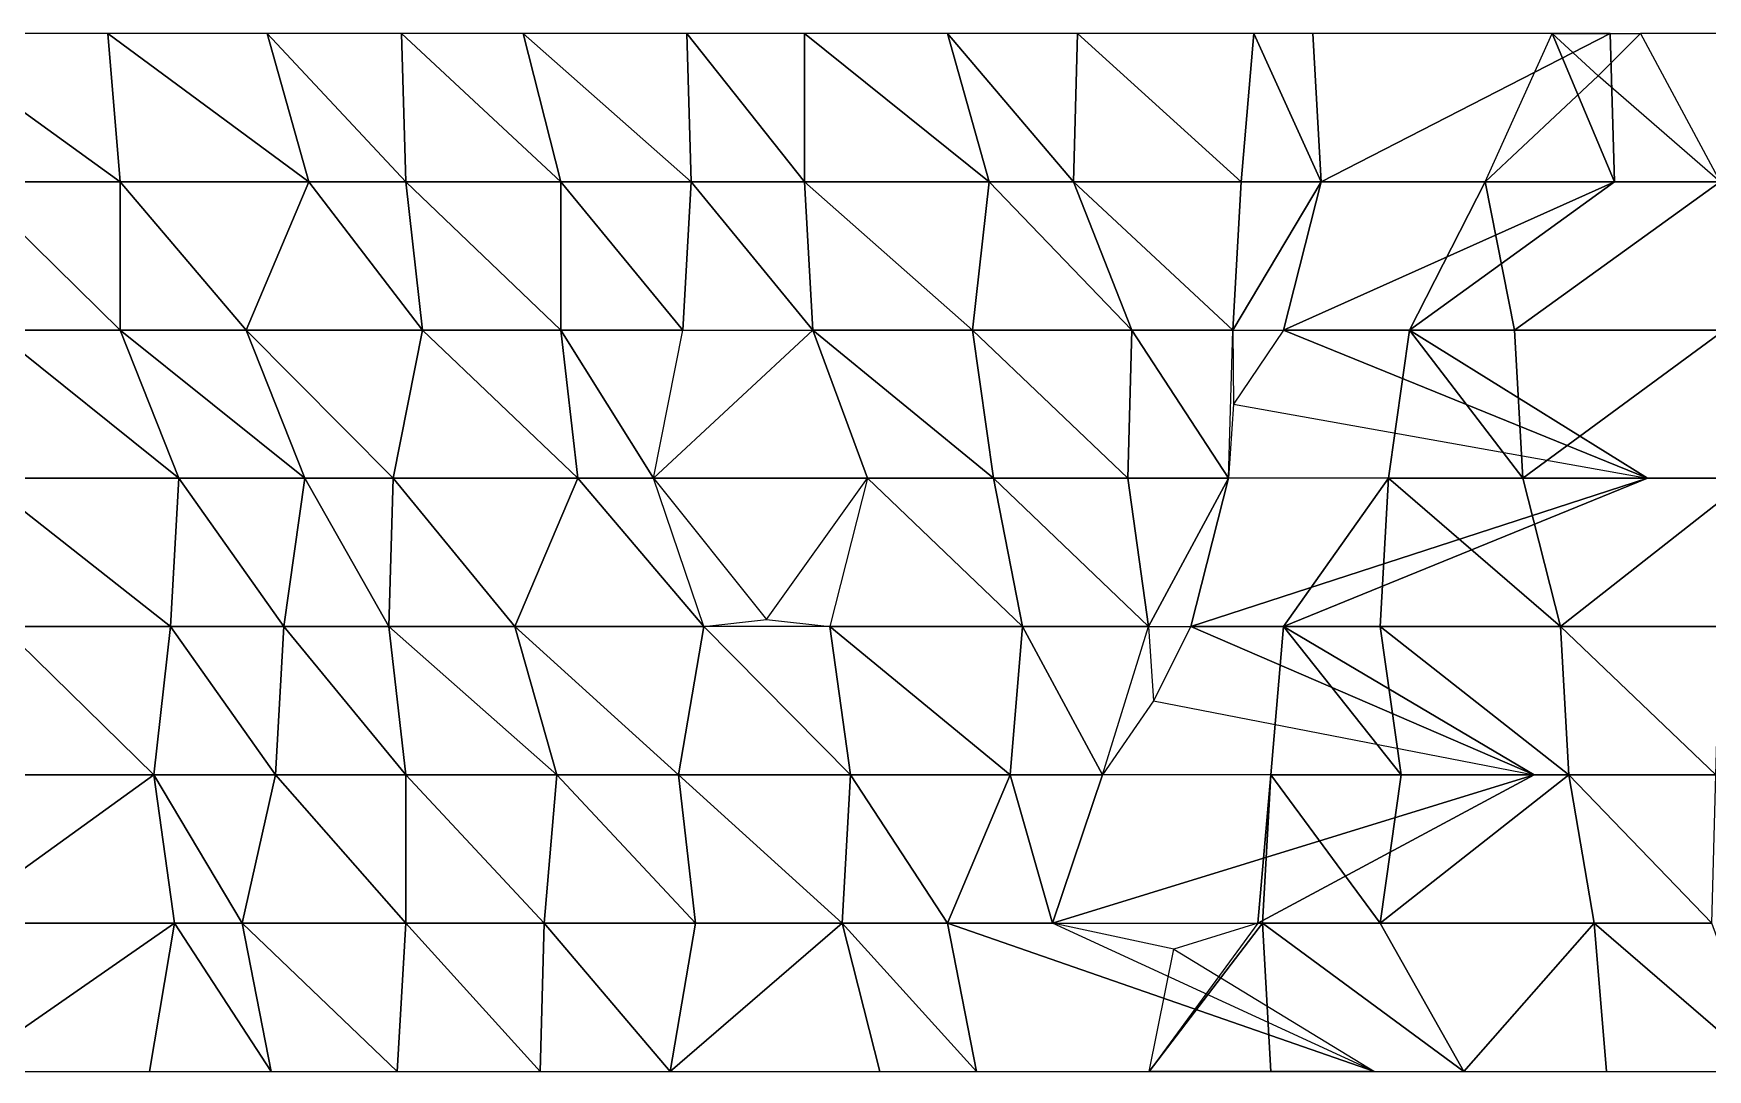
# Model space of a CAD drawing. Header units: metres. Extents: x -317 to 276, y -240 to 234.
# Drawn here: x -106.7 to -39, y 192.1 to 234 of the extents above; entities that cross this region are included whole.
import ezdxf

# ---------------------------------------------------------------- set-up
doc = ezdxf.new("R2010")
doc.units = ezdxf.units.M

msp = doc.modelspace()

# ---------------------------------------------------------------- linework, layer by layer
for points in [[(-111.47073, 234, -497.03613), (-103.159485, 228, -494.33746), (-103.667114, 234, -495.26666), (-103.667015, 234.0001, -495.26657)], [(-111.47073, 234, -497.03613), (-109.27101, 228, -493.00958), (-103.159485, 228, -494.33746), (-103.159386, 228.0001, -494.33737)], [(-103.667114, 234, -495.26666), (-95.52507, 228, -492.87772), (-97.21716, 234, -495.97507), (-97.217064, 234.0001, -495.97498)], [(-103.667114, 234, -495.26666), (-103.159485, 228, -494.33746), (-95.52507, 228, -492.87772), (-95.52497, 228.0001, -492.87762)], [(-97.21716, 234, -495.97507), (-91.613235, 228, -498.23218), (-91.78244, 234, -498.54187), (-91.78234, 234.0001, -498.54178)], [(-97.21716, 234, -495.97507), (-95.52507, 228, -492.87772), (-91.613235, 228, -498.23218), (-91.61314, 228.0001, -498.2321)], [(-91.78244, 234, -498.54187), (-85.33249, 228, -499.2503), (-86.85536, 234, -502.0379), (-86.85526, 234.0001, -502.0378)], [(-91.78244, 234, -498.54187), (-91.613235, 228, -498.23218), (-85.33249, 228, -499.2503), (-85.33239, 228.0001, -499.2502)], [(-86.85536, 234, -502.0379), (-80.067, 228, -502.12686), (-80.236206, 234, -502.43658), (-80.23611, 234.0001, -502.4365)], [(-86.85536, 234, -502.0379), (-85.33249, 228, -499.2503), (-80.067, 228, -502.12686), (-80.0669, 228.0001, -502.12677)], [(-80.236206, 234, -502.43658), (-75.47835, 228, -506.24234), (-75.47835, 234, -506.24234), (-75.47825, 234.0001, -506.24225)], [(-80.236206, 234, -502.43658), (-80.067, 228, -502.12686), (-75.47835, 228, -506.24234), (-75.47825, 228.0001, -506.24225)], [(-75.47835, 234, -506.24234), (-68.01312, 228, -505.09235), (-69.705215, 234, -508.1897), (-69.70512, 234.0001, -508.1896)], [(-75.47835, 234, -506.24234), (-75.47835, 228, -506.24234), (-68.01312, 228, -505.09235), (-68.01302, 228.0001, -505.09225)], [(-69.705215, 234, -508.1897), (-64.60892, 228, -511.37598), (-64.43971, 234, -511.06625), (-64.43961, 234.0001, -511.06616)], [(-69.705215, 234, -508.1897), (-68.01312, 228, -505.09235), (-64.60892, 228, -511.37598), (-64.60882, 228.0001, -511.3759)], [(-64.43971, 234, -511.06625), (-64.60892, 228, -511.37598), (-57.820557, 228, -511.4649), (-57.820457, 228.0001, -511.4648)], [(-64.43971, 234, -511.06625), (-57.820557, 228, -511.4649), (-57.312927, 234, -510.5357), (-57.312828, 234.0001, -510.5356)], [(-57.312927, 234, -510.5357), (-57.820557, 228, -511.4649), (-54.58557, 228, -518.0583), (-54.585472, 228.0001, -518.05817)], [(-57.312927, 234, -510.5357), (-54.58557, 228, -518.0583), (-54.92398, 234, -518.67773), (-54.92388, 234.0001, -518.6776)], [(-54.58557, 228, -518.0583), (-42.890137, 234, -509.16492), (-54.92398, 234, -518.67773), (-54.92388, 234.0001, -518.6776)], [(-54.58557, 228, -518.0583), (-42.720917, 228, -508.85516), (-42.890137, 234, -509.16492), (-42.890038, 234.0001, -509.16483)], [(-42.720917, 228, -508.85516), (-47.94638, 228, -530.9353), (-45.239014, 234, -525.97955), (-45.238914, 234.0001, -525.97943)], [(-42.720917, 228, -508.85516), (-45.239014, 234, -525.97955), (-42.890137, 234, -509.16492), (-42.890038, 234.0001, -509.16483)], [(-41.66562, 234, -531.9534), (-43.37979, 232.2857, -528.83374), (-45.239014, 234, -525.97955), (-45.238914, 234.0001, -525.97943)], [(-38.450653, 228, -526.0685), (-33.01596, 234, -528.6353), (-41.66562, 234, -531.9534), (-41.66552, 234.0001, -531.9533)], [(-43.37979, 232.2857, -528.83374), (-47.94638, 228, -530.9353), (-38.450653, 228, -526.0685), (-38.450554, 228.0001, -526.06836)], [(-109.27101, 228, -493.00958), (-103.159485, 222, -494.33746), (-103.159485, 228, -494.33746), (-103.159386, 228.0001, -494.33737)], [(-109.27101, 228, -493.00958), (-108.25577, 222, -491.15118), (-103.159485, 222, -494.33746), (-103.159386, 222.0001, -494.33737)], [(-103.159485, 228, -494.33746), (-98.0632, 222, -497.52374), (-95.52507, 228, -492.87772), (-95.52497, 228.0001, -492.87762)], [(-103.159485, 228, -494.33746), (-103.159485, 222, -494.33746), (-98.0632, 222, -497.52374), (-98.0631, 222.0001, -497.52365)], [(-95.52507, 228, -492.87772), (-98.0632, 222, -497.52374), (-90.9364, 222, -496.99323), (-90.9363, 222.0001, -496.99313)], [(-95.52507, 228, -492.87772), (-90.9364, 222, -496.99323), (-91.613235, 228, -498.23218), (-91.61314, 228.0001, -498.2321)], [(-91.613235, 228, -498.23218), (-85.33249, 222, -499.2503), (-85.33249, 228, -499.2503), (-85.33239, 228.0001, -499.2502)], [(-91.613235, 228, -498.23218), (-90.9364, 222, -496.99323), (-85.33249, 222, -499.2503), (-85.33239, 222.0001, -499.2502)], [(-85.33249, 228, -499.2503), (-80.40541, 222, -502.74634), (-80.067, 228, -502.12686), (-80.0669, 228.0001, -502.12677)], [(-85.33249, 228, -499.2503), (-85.33249, 222, -499.2503), (-80.40541, 222, -502.74634), (-80.40531, 222.0001, -502.74625)], [(-80.067, 228, -502.12686), (-80.40541, 222, -502.74634), (-75.13992, 222, -505.62286), (-75.139824, 222.0001, -505.62277)], [(-80.067, 228, -502.12686), (-75.13992, 222, -505.62286), (-75.47835, 228, -506.24234), (-75.47825, 228.0001, -506.24225)], [(-75.47835, 228, -506.24234), (-68.68996, 222, -506.3313), (-68.01312, 228, -505.09235), (-68.01302, 228.0001, -505.09225)], [(-75.47835, 228, -506.24234), (-75.13992, 222, -505.62286), (-68.68996, 222, -506.3313), (-68.68986, 222.0001, -506.3312)], [(-68.01312, 228, -505.09235), (-68.68996, 222, -506.3313), (-62.23999, 222, -507.03967), (-62.23989, 222.0001, -507.03958)], [(-68.01312, 228, -505.09235), (-62.23999, 222, -507.03967), (-64.60892, 228, -511.37598), (-64.60882, 228.0001, -511.3759)], [(-64.60892, 228, -511.37598), (-58.158966, 222, -512.0844), (-57.820557, 228, -511.4649), (-57.820457, 228.0001, -511.4648)], [(-64.60892, 228, -511.37598), (-62.23999, 222, -507.03967), (-58.158966, 222, -512.0844), (-58.158867, 222.0001, -512.0843)], [(-58.158966, 222, -512.0844), (-56.10846, 222, -520.8459), (-54.58557, 228, -518.0583), (-54.585472, 228.0001, -518.05817)], [(-58.158966, 222, -512.0844), (-54.58557, 228, -518.0583), (-57.820557, 228, -511.4649), (-57.820457, 228.0001, -511.4648)], [(-56.10846, 222, -520.8459), (-51.012146, 222, -524.03217), (-42.720917, 228, -508.85516), (-42.720818, 228.0001, -508.85507)], [(-56.10846, 222, -520.8459), (-42.720917, 228, -508.85516), (-54.58557, 228, -518.0583), (-54.585472, 228.0001, -518.05817)], [(-51.012146, 222, -524.03217), (-46.7619, 222, -528.76715), (-47.94638, 228, -530.9353), (-47.94628, 228.0001, -530.9352)], [(-51.012146, 222, -524.03217), (-47.94638, 228, -530.9353), (-42.720917, 228, -508.85516), (-42.720818, 228.0001, -508.85507)], [(-46.7619, 222, -528.76715), (-38.450653, 228, -526.0685), (-47.94638, 228, -530.9353), (-47.94628, 228.0001, -530.9352)], [(-46.7619, 222, -528.76715), (-38.281433, 222, -525.7587), (-38.450653, 228, -526.0685), (-38.450554, 228.0001, -526.06836)], [(-108.25577, 222, -491.15118), (-108.7634, 216, -492.08038), (-100.79056, 216, -490.00116), (-100.79046, 216.0001, -490.00107)], [(-108.25577, 222, -491.15118), (-100.79056, 216, -490.00116), (-103.159485, 222, -494.33746), (-103.159386, 222.0001, -494.33737)], [(-103.159485, 222, -494.33746), (-95.694275, 216, -493.18744), (-98.0632, 222, -497.52374), (-98.0631, 222.0001, -497.52365)], [(-103.159485, 222, -494.33746), (-100.79056, 216, -490.00116), (-95.694275, 216, -493.18744), (-95.694176, 216.0001, -493.18735)], [(-98.0632, 222, -497.52374), (-92.120865, 216, -499.16138), (-90.9364, 222, -496.99323), (-90.9363, 222.0001, -496.99313)], [(-98.0632, 222, -497.52374), (-95.694275, 216, -493.18744), (-92.120865, 216, -499.16138), (-92.120766, 216.0001, -499.1613)], [(-90.9364, 222, -496.99323), (-92.120865, 216, -499.16138), (-84.655655, 216, -498.01135), (-84.655556, 216.0001, -498.01126)], [(-90.9364, 222, -496.99323), (-84.655655, 216, -498.01135), (-85.33249, 222, -499.2503), (-85.33239, 222.0001, -499.2502)], [(-85.33249, 222, -499.2503), (-81.589874, 216, -504.91446), (-80.40541, 222, -502.74634), (-80.40531, 222.0001, -502.74625)], [(-85.33249, 222, -499.2503), (-84.655655, 216, -498.01135), (-81.589874, 216, -504.91446), (-81.589775, 216.0001, -504.91437)], [(-75.13992, 222, -505.62286), (-81.589874, 216, -504.91446), (-72.940216, 216, -501.5963), (-72.94012, 216.0001, -501.59622)], [(-75.13992, 222, -505.62286), (-67.84392, 216, -504.7826), (-68.68996, 222, -506.3313), (-68.68986, 222.0001, -506.3312)], [(-75.13992, 222, -505.62286), (-72.940216, 216, -501.5963), (-67.84392, 216, -504.7826), (-67.84382, 216.0001, -504.7825)], [(-68.68996, 222, -506.3313), (-62.40921, 216, -507.34943), (-62.23999, 222, -507.03967), (-62.23989, 222.0001, -507.03958)], [(-68.68996, 222, -506.3313), (-67.84392, 216, -504.7826), (-62.40921, 216, -507.34943), (-62.40911, 216.0001, -507.34933)], [(-62.23999, 222, -507.03967), (-62.40921, 216, -507.34943), (-58.328186, 216, -512.39417), (-58.328087, 216.0001, -512.39404)], [(-62.23999, 222, -507.03967), (-58.328186, 216, -512.39417), (-58.158966, 222, -512.0844), (-58.158867, 222.0001, -512.0843)], [(-58.158966, 222, -512.0844), (-58.13568, 219, -512.18396), (-58.328186, 216, -512.39417), (-58.328087, 216.0001, -512.39404)], [(-41.387268, 216, -493.89896), (-56.10846, 222, -520.8459), (-58.13568, 219, -512.18396), (-58.135582, 219.0001, -512.18384)], [(-41.387268, 216, -493.89896), (-51.012146, 222, -524.03217), (-56.10846, 222, -520.8459), (-56.10836, 222.0001, -520.84576)], [(-41.387268, 216, -493.89896), (-51.858215, 216, -525.5809), (-51.012146, 222, -524.03217), (-51.012047, 222.0001, -524.03204)], [(-51.012146, 222, -524.03217), (-51.858215, 216, -525.5809), (-46.423492, 216, -528.1477), (-46.423393, 216.0001, -528.1476)], [(-51.012146, 222, -524.03217), (-46.423492, 216, -528.1477), (-46.7619, 222, -528.76715), (-46.761803, 222.0001, -528.767)], [(-46.423492, 216, -528.1477), (-38.281433, 222, -525.7587), (-46.7619, 222, -528.76715), (-46.761803, 222.0001, -528.767)], [(-46.423492, 216, -528.1477), (-37.266174, 216, -523.9003), (-38.281433, 222, -525.7587), (-38.281334, 222.0001, -525.7586)], [(-108.7634, 216, -492.08038), (-101.12898, 210, -490.62064), (-100.79056, 216, -490.00116), (-100.79046, 216.0001, -490.00107)], [(-108.7634, 216, -492.08038), (-107.91734, 210, -490.5317), (-101.12898, 210, -490.62064), (-101.12888, 210.0001, -490.62054)], [(-100.79056, 216, -490.00116), (-101.12898, 210, -490.62064), (-96.54033, 210, -494.73615), (-96.54023, 210.0001, -494.73605)], [(-100.79056, 216, -490.00116), (-96.54033, 210, -494.73615), (-95.694275, 216, -493.18744), (-95.694176, 216.0001, -493.18735)], [(-95.694275, 216, -493.18744), (-96.54033, 210, -494.73615), (-92.290085, 210, -499.4711), (-92.289986, 210.0001, -499.471)], [(-95.694275, 216, -493.18744), (-92.290085, 210, -499.4711), (-92.120865, 216, -499.16138), (-92.120766, 216.0001, -499.1613)], [(-92.120865, 216, -499.16138), (-92.290085, 210, -499.4711), (-87.19379, 210, -502.65738), (-87.19369, 210.0001, -502.6573)], [(-92.120865, 216, -499.16138), (-87.19379, 210, -502.65738), (-84.655655, 216, -498.01135), (-84.655556, 216.0001, -498.01126)], [(-84.655655, 216, -498.01135), (-87.19379, 210, -502.65738), (-79.55937, 210, -501.19763), (-79.55927, 210.0001, -501.19754)], [(-84.655655, 216, -498.01135), (-79.55937, 210, -501.19763), (-81.589874, 216, -504.91446), (-81.589775, 216.0001, -504.91437)], [(-81.589874, 216, -504.91446), (-77.023315, 210.2857, -502.81293), (-72.940216, 216, -501.5963), (-72.94012, 216.0001, -501.59622)], [(-72.940216, 216, -501.5963), (-74.46309, 210, -504.38394), (-66.659454, 210, -502.61444), (-66.659355, 210.0001, -502.61435)], [(-72.940216, 216, -501.5963), (-66.659454, 210, -502.61444), (-67.84392, 216, -504.7826), (-67.84382, 216.0001, -504.7825)], [(-67.84392, 216, -504.7826), (-61.56317, 210, -505.80075), (-62.40921, 216, -507.34943), (-62.40911, 216.0001, -507.34933)], [(-67.84392, 216, -504.7826), (-66.659454, 210, -502.61444), (-61.56317, 210, -505.80075), (-61.563072, 210.0001, -505.80066)], [(-61.56317, 210, -505.80075), (-58.328186, 216, -512.39417), (-62.40921, 216, -507.34943), (-62.40911, 216.0001, -507.34933)], [(-61.56317, 210, -505.80075), (-59.851074, 210, -515.18176), (-58.328186, 216, -512.39417), (-58.328087, 216.0001, -512.39404)], [(-59.851074, 210, -515.18176), (-56.10846, 210, -520.8459), (-41.387268, 216, -493.89896), (-41.38717, 216.0001, -493.89886)], [(-59.851074, 210, -515.18176), (-41.387268, 216, -493.89896), (-58.328186, 216, -512.39417), (-58.328087, 216.0001, -512.39404)], [(-56.10846, 210, -520.8459), (-52.196625, 210, -526.2003), (-51.858215, 216, -525.5809), (-51.858116, 216.0001, -525.58075)], [(-56.10846, 210, -520.8459), (-51.858215, 216, -525.5809), (-41.387268, 216, -493.89896), (-41.38717, 216.0001, -493.89886)], [(-51.858215, 216, -525.5809), (-52.196625, 210, -526.2003), (-44.900604, 210, -525.3601), (-44.900505, 210.0001, -525.36)], [(-51.858215, 216, -525.5809), (-44.900604, 210, -525.3601), (-46.423492, 216, -528.1477), (-46.423393, 216.0001, -528.1476)], [(-44.900604, 210, -525.3601), (-37.266174, 216, -523.9003), (-46.423492, 216, -528.1477), (-46.423393, 216.0001, -528.1476)], [(-44.900604, 210, -525.3601), (-38.450653, 210, -526.0685), (-37.266174, 216, -523.9003), (-37.266075, 216.0001, -523.9002)], [(-107.91734, 210, -490.5317), (-109.27101, 204, -493.00958), (-101.80582, 204, -491.8596), (-101.80572, 204.0001, -491.8595)], [(-107.91734, 210, -490.5317), (-101.80582, 204, -491.8596), (-101.12898, 210, -490.62064), (-101.12888, 210.0001, -490.62054)], [(-101.12898, 210, -490.62064), (-101.80582, 204, -491.8596), (-96.87874, 204, -495.3556), (-96.87864, 204.0001, -495.3555)], [(-101.12898, 210, -490.62064), (-96.87874, 204, -495.3556), (-96.54033, 210, -494.73615), (-96.54023, 210.0001, -494.73605)], [(-96.54033, 210, -494.73615), (-96.87874, 204, -495.3556), (-91.613235, 204, -498.23218), (-91.61314, 204.0001, -498.2321)], [(-96.54033, 210, -494.73615), (-91.613235, 204, -498.23218), (-92.290085, 210, -499.4711), (-92.289986, 210.0001, -499.471)], [(-92.290085, 210, -499.4711), (-85.50169, 204, -499.56003), (-87.19379, 210, -502.65738), (-87.19369, 210.0001, -502.6573)], [(-92.290085, 210, -499.4711), (-91.613235, 204, -498.23218), (-85.50169, 204, -499.56003), (-85.501595, 204.0001, -499.55994)], [(-87.19379, 210, -502.65738), (-80.57463, 204, -503.05606), (-79.55937, 210, -501.19763), (-79.55927, 210.0001, -501.19754)], [(-87.19379, 210, -502.65738), (-85.50169, 204, -499.56003), (-80.57463, 204, -503.05606), (-80.57453, 204.0001, -503.05597)], [(-79.55937, 210, -501.19763), (-80.57463, 204, -503.05606), (-73.617035, 204, -502.83527), (-73.616936, 204.0001, -502.83517)], [(-77.023315, 210.2857, -502.81293), (-74.46309, 210, -504.38394), (-79.55937, 210, -501.19763), (-79.55927, 210.0001, -501.19754)], [(-79.55937, 210, -501.19763), (-73.617035, 204, -502.83527), (-74.46309, 210, -504.38394), (-74.46299, 210.0001, -504.38385)], [(-74.46309, 210, -504.38394), (-67.16708, 204, -503.54367), (-66.659454, 210, -502.61444), (-66.659355, 210.0001, -502.61435)], [(-74.46309, 210, -504.38394), (-73.617035, 204, -502.83527), (-67.16708, 204, -503.54367), (-67.166985, 204.0001, -503.54358)], [(-66.659454, 210, -502.61444), (-67.16708, 204, -503.54367), (-63.42447, 204, -509.20782), (-63.42437, 204.0001, -509.20773)], [(-66.659454, 210, -502.61444), (-63.42447, 204, -509.20782), (-61.56317, 210, -505.80075), (-61.563072, 210.0001, -505.80066)], [(-61.56317, 210, -505.80075), (-61.360657, 207, -506.91034), (-63.42447, 204, -509.20782), (-63.42437, 204.0001, -509.20773)], [(-45.97592, 204, -489.78348), (-59.851074, 210, -515.18176), (-61.360657, 207, -506.91034), (-61.360558, 207.0001, -506.91025)], [(-45.97592, 204, -489.78348), (-56.10846, 210, -520.8459), (-59.851074, 210, -515.18176), (-59.850975, 210.0001, -515.18164)], [(-45.97592, 204, -489.78348), (-56.61609, 204, -521.7751), (-56.10846, 210, -520.8459), (-56.10836, 210.0001, -520.84576)], [(-56.10846, 210, -520.8459), (-56.61609, 204, -521.7751), (-51.350586, 204, -524.6517), (-51.350487, 204.0001, -524.65155)], [(-56.10846, 210, -520.8459), (-51.350586, 204, -524.6517), (-52.196625, 210, -526.2003), (-52.196526, 210.0001, -526.2002)], [(-52.196625, 210, -526.2003), (-44.562195, 204, -524.7406), (-44.900604, 210, -525.3601), (-44.900505, 210.0001, -525.36)], [(-52.196625, 210, -526.2003), (-51.350586, 204, -524.6517), (-44.562195, 204, -524.7406), (-44.562096, 204.0001, -524.7405)], [(-44.900604, 210, -525.3601), (-38.619843, 204, -526.37823), (-38.450653, 210, -526.0685), (-38.450554, 210.0001, -526.06836)], [(-44.900604, 210, -525.3601), (-44.562195, 204, -524.7406), (-38.619843, 204, -526.37823), (-38.619743, 204.0001, -526.3781)], [(-110.117065, 198, -494.55826), (-100.95976, 198, -490.3109), (-101.80582, 204, -491.8596), (-101.80572, 204.0001, -491.8595)], [(-110.117065, 198, -494.55826), (-101.80582, 204, -491.8596), (-109.27101, 204, -493.00958), (-109.27091, 204.0001, -493.0095)], [(-101.80582, 204, -491.8596), (-98.23242, 198, -497.8335), (-96.87874, 204, -495.3556), (-96.87864, 204.0001, -495.3555)], [(-101.80582, 204, -491.8596), (-100.95976, 198, -490.3109), (-98.23242, 198, -497.8335), (-98.23232, 198.0001, -497.8334)], [(-96.87874, 204, -495.3556), (-98.23242, 198, -497.8335), (-91.613235, 198, -498.23218), (-91.61314, 198.0001, -498.2321)], [(-96.87874, 204, -495.3556), (-91.613235, 198, -498.23218), (-91.613235, 204, -498.23218), (-91.61314, 204.0001, -498.2321)], [(-91.613235, 204, -498.23218), (-86.00932, 198, -500.48923), (-85.50169, 204, -499.56003), (-85.501595, 204.0001, -499.55994)], [(-91.613235, 204, -498.23218), (-91.613235, 198, -498.23218), (-86.00932, 198, -500.48923), (-86.009224, 198.0001, -500.48914)], [(-85.50169, 204, -499.56003), (-86.00932, 198, -500.48923), (-79.89778, 198, -501.8171), (-79.89768, 198.0001, -501.81702)], [(-85.50169, 204, -499.56003), (-79.89778, 198, -501.8171), (-80.57463, 204, -503.05606), (-80.57453, 204.0001, -503.05597)], [(-80.57463, 204, -503.05606), (-73.95546, 198, -503.4547), (-73.617035, 204, -502.83527), (-73.616936, 204.0001, -502.83517)], [(-80.57463, 204, -503.05606), (-79.89778, 198, -501.8171), (-73.95546, 198, -503.4547), (-73.95536, 198.0001, -503.45462)], [(-73.617035, 204, -502.83527), (-73.95546, 198, -503.4547), (-69.705215, 198, -508.1897), (-69.70512, 198.0001, -508.1896)], [(-73.617035, 204, -502.83527), (-69.705215, 198, -508.1897), (-67.16708, 204, -503.54367), (-67.166985, 204.0001, -503.54358)], [(-67.16708, 204, -503.54367), (-69.705215, 198, -508.1897), (-65.454956, 198, -512.9247), (-65.45486, 198.0001, -512.92456)], [(-67.16708, 204, -503.54367), (-65.454956, 198, -512.9247), (-63.42447, 204, -509.20782), (-63.42437, 204.0001, -509.20773)], [(-65.454956, 198, -512.9247), (-57.143707, 198, -510.22598), (-45.97592, 204, -489.78348), (-45.975822, 204.0001, -489.7834)], [(-65.454956, 198, -512.9247), (-45.97592, 204, -489.78348), (-63.42447, 204, -509.20782), (-63.42437, 204.0001, -509.20773)], [(-57.143707, 198, -510.22598), (-56.9545, 198, -522.3946), (-56.61609, 204, -521.7751), (-56.61599, 204.0001, -521.77496)], [(-57.143707, 198, -510.22598), (-56.61609, 204, -521.7751), (-45.97592, 204, -489.78348), (-45.975822, 204.0001, -489.7834)], [(-56.61609, 204, -521.7751), (-56.9545, 198, -522.3946), (-52.196625, 198, -526.2003), (-52.196526, 198.0001, -526.2002)], [(-56.61609, 204, -521.7751), (-52.196625, 198, -526.2003), (-51.350586, 204, -524.6517), (-51.350487, 204.0001, -524.65155)], [(-52.196625, 198, -526.2003), (-43.546936, 198, -522.8822), (-44.562195, 204, -524.7406), (-44.562096, 204.0001, -524.7405)], [(-52.196625, 198, -526.2003), (-44.562195, 204, -524.7406), (-51.350586, 204, -524.6517), (-51.350487, 204.0001, -524.65155)], [(-44.562195, 204, -524.7406), (-38.789062, 198, -526.688), (-38.619843, 204, -526.37823), (-38.619743, 204.0001, -526.3781)], [(-44.562195, 204, -524.7406), (-43.546936, 198, -522.8822), (-38.789062, 198, -526.688), (-38.788963, 198.0001, -526.68787)], [(-109.609436, 192, -493.62906), (-100.95976, 198, -490.3109), (-110.117065, 198, -494.55826), (-110.11697, 198.0001, -494.55817)], [(-109.609436, 192, -493.62906), (-101.97502, 192, -492.1693), (-100.95976, 198, -490.3109), (-100.95966, 198.0001, -490.31082)], [(-100.95976, 198, -490.3109), (-101.97502, 192, -492.1693), (-97.04794, 192, -495.66534), (-97.047844, 192.0001, -495.66525)], [(-100.95976, 198, -490.3109), (-97.04794, 192, -495.66534), (-98.23242, 198, -497.8335), (-98.23232, 198.0001, -497.8334)], [(-98.23242, 198, -497.8335), (-91.95166, 192, -498.85162), (-91.613235, 198, -498.23218), (-91.61314, 198.0001, -498.2321)], [(-98.23242, 198, -497.8335), (-97.04794, 192, -495.66534), (-91.95166, 192, -498.85162), (-91.95156, 192.0001, -498.85153)], [(-91.613235, 198, -498.23218), (-91.95166, 192, -498.85162), (-86.17853, 192, -500.79895), (-86.17843, 192.0001, -500.79886)], [(-91.613235, 198, -498.23218), (-86.17853, 192, -500.79895), (-86.00932, 198, -500.48923), (-86.009224, 198.0001, -500.48914)], [(-86.00932, 198, -500.48923), (-86.17853, 192, -500.79895), (-80.91304, 192, -503.67554), (-80.91294, 192.0001, -503.67545)], [(-86.00932, 198, -500.48923), (-80.91304, 192, -503.67554), (-79.89778, 198, -501.8171), (-79.89768, 198.0001, -501.81702)], [(-80.91304, 192, -503.67554), (-72.43259, 192, -500.6671), (-73.95546, 198, -503.4547), (-73.95536, 198.0001, -503.45462)], [(-80.91304, 192, -503.67554), (-73.95546, 198, -503.4547), (-79.89778, 198, -501.8171), (-79.89768, 198.0001, -501.81702)], [(-73.95546, 198, -503.4547), (-68.52075, 192, -506.02155), (-69.705215, 198, -508.1897), (-69.70512, 198.0001, -508.1896)], [(-73.95546, 198, -503.4547), (-72.43259, 192, -500.6671), (-68.52075, 192, -506.02155), (-68.52065, 192.0001, -506.02145)], [(-52.425873, 192, -489.07507), (-65.454956, 198, -512.9247), (-69.705215, 198, -508.1897), (-69.70512, 198.0001, -508.1896)], [(-52.425873, 192, -489.07507), (-69.705215, 198, -508.1897), (-68.52075, 192, -506.02155), (-68.52065, 192.0001, -506.02145)], [(-57.143707, 198, -510.22598), (-60.545288, 196.95145, -510.19504), (-65.454956, 198, -512.9247), (-65.45486, 198.0001, -512.92456)], [(-61.54315, 192, -518.2791), (-56.61609, 192, -521.7751), (-56.9545, 198, -522.3946), (-56.9544, 198.0001, -522.3945)], [(-61.54315, 192, -518.2791), (-56.9545, 198, -522.3946), (-57.143707, 198, -510.22598), (-57.14361, 198.0001, -510.2259)], [(-48.81244, 192, -520.0056), (-52.196625, 198, -526.2003), (-56.9545, 198, -522.3946), (-56.9544, 198.0001, -522.3945)], [(-48.81244, 192, -520.0056), (-56.9545, 198, -522.3946), (-56.61609, 192, -521.7751), (-56.61599, 192.0001, -521.77496)], [(-48.81244, 192, -520.0056), (-43.546936, 198, -522.8822), (-52.196625, 198, -526.2003), (-52.196526, 198.0001, -526.2002)], [(-48.81244, 192, -520.0056), (-43.039307, 192, -521.953), (-43.546936, 198, -522.8822), (-43.546837, 198.0001, -522.8821)], [(-43.546936, 198, -522.8822), (-36.589355, 192, -522.6614), (-38.789062, 198, -526.688), (-38.788963, 198.0001, -526.68787)], [(-43.546936, 198, -522.8822), (-43.039307, 192, -521.953), (-36.589355, 192, -522.6614), (-36.589256, 192.0001, -522.66125)], [(-60.545288, 196.95145, -510.19504), (-52.425873, 192, -489.07507), (-61.54315, 192, -518.2791), (-61.543053, 192.0001, -518.279)]]:
    msp.add_3dface(points)

doc.saveas('drawing.dxf')
